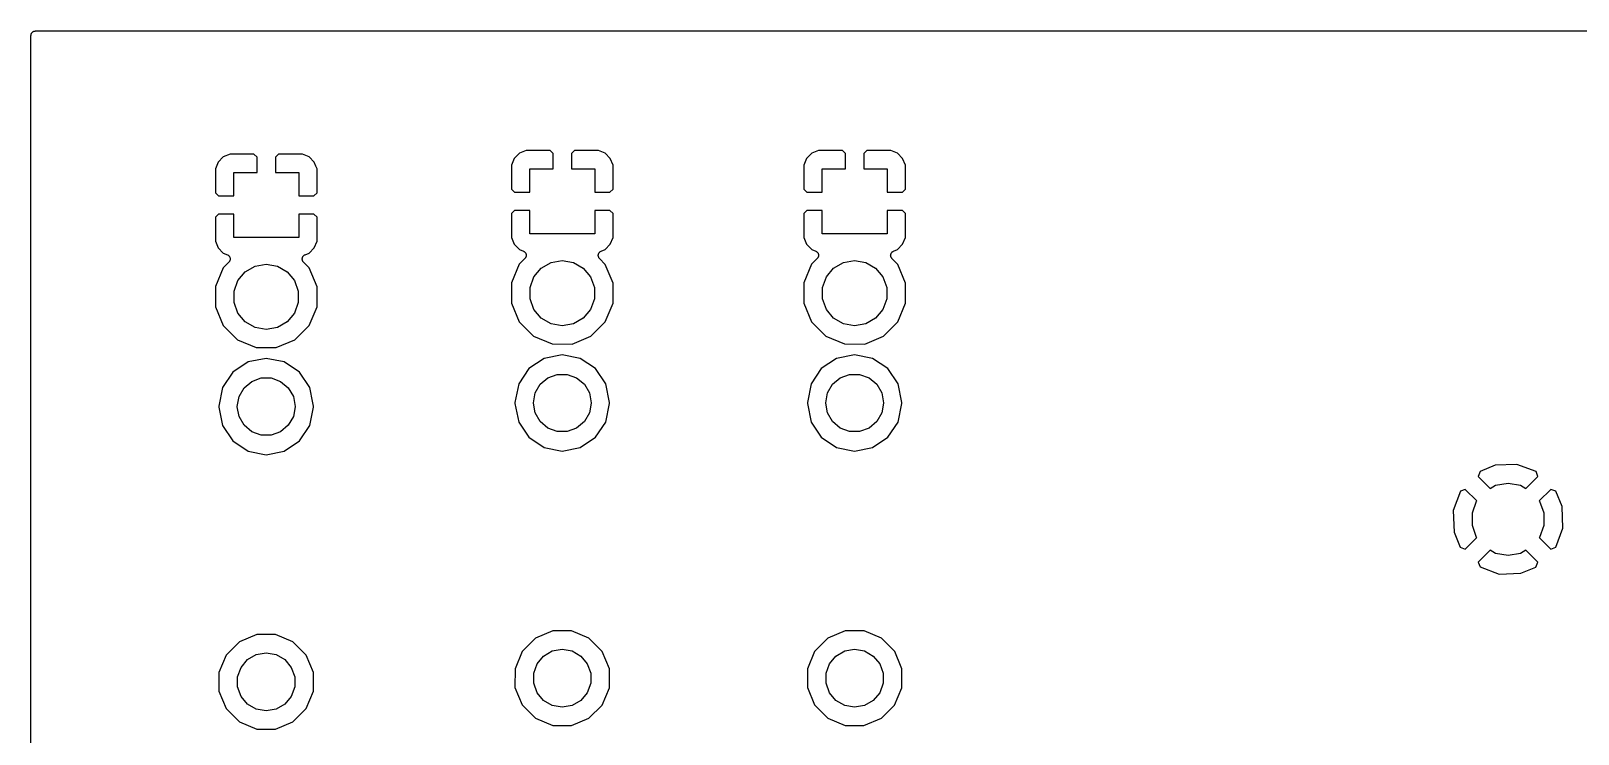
# Model space of a CAD drawing. Extents: x 37 to 156, y -136 to -20.
# Drawn here: x 37.48 to 80.34, y -39.54 to -20.08 of the extents above; entities that cross this region are included whole.
import ezdxf

# ---------------------------------------------------------------- set-up
doc = ezdxf.new("R2010")
doc.units = 0
doc.header["$MEASUREMENT"] = 0
doc.layers.add('BLACK', color=7, linetype='CONTINUOUS')

msp = doc.modelspace()

# ---------------------------------------------------------------- linework, layer by layer
at = {"layer": 'Black'}
for p, q in [((37.5, -20.1465), (37.5072, -20.138)), ((37.5072, -20.138), (37.5127, -20.1284)), ((37.5127, -20.1284), (37.5212, -20.1212)), ((37.5212, -20.1212), (37.5284, -20.1127)), ((37.5284, -20.1127), (37.538, -20.1072)), ((37.538, -20.1072), (37.5465, -20.1)), ((37.5465, -20.1), (37.5569, -20.0962)), ((37.5569, -20.0962), (37.5666, -20.0907)), ((37.5666, -20.0907), (37.5775, -20.0887)), ((37.5775, -20.0887), (37.5879, -20.0849)), ((37.5879, -20.0849), (37.5991, -20.0849)), ((37.5991, -20.0849), (37.61, -20.083)), ((37.61, -20.083), (155.39, -20.083)), ((37.483, -20.21), (37.4849, -20.1991)), ((37.483, -22.9986), (37.483, -20.21)), ((37.4849, -20.1879), (37.4887, -20.1775)), ((37.4849, -20.1991), (37.4849, -20.1879)), ((37.4887, -20.1775), (37.4907, -20.1666)), ((37.4907, -20.1666), (37.4962, -20.1569)), ((37.4962, -20.1569), (37.5, -20.1465)), ((37.483, -23.8737), (37.483, -22.9986)), ((42.8122, -23.5693), (42.6693, -23.7122)), ((42.999, -23.492), (42.8122, -23.5693)), ((43.6616, -23.492), (42.999, -23.492)), ((43.746, -23.5764), (43.6616, -23.492)), ((44.3384, -23.492), (44.254, -23.5764)), ((45.001, -23.492), (44.3384, -23.492)), ((45.1878, -23.5693), (45.001, -23.492)), ((45.3307, -23.7122), (45.1878, -23.5693)), ((51.0122, -23.4693), (50.8693, -23.6122)), ((51.199, -23.392), (51.0122, -23.4693)), ((51.8616, -23.392), (51.199, -23.392)), ((51.946, -23.4764), (51.8616, -23.392)), ((51.946, -23.9), (51.946, -23.4764)), ((52.5384, -23.392), (52.454, -23.4764)), ((52.454, -23.4764), (52.454, -23.9)), ((53.201, -23.392), (52.5384, -23.392)), ((53.3878, -23.4693), (53.201, -23.392)), ((53.5307, -23.6122), (53.3878, -23.4693)), ((59.1122, -23.4693), (58.9693, -23.6122)), ((59.299, -23.392), (59.1122, -23.4693)), ((59.9616, -23.392), (59.299, -23.392)), ((60.046, -23.4764), (59.9616, -23.392)), ((60.046, -23.9), (60.046, -23.4764)), ((60.6384, -23.392), (60.554, -23.4764)), ((60.554, -23.4764), (60.554, -23.9)), ((61.301, -23.392), (60.6384, -23.392)), ((61.4878, -23.4693), (61.301, -23.392)), ((61.6307, -23.6122), (61.4878, -23.4693)), ((37.483, -27.744), (37.483, -23.8737)), ((42.6693, -23.7122), (42.592, -23.899)), ((42.592, -23.899), (42.592, -24.5616)), ((43.746, -24), (43.746, -23.5764)), ((44.254, -23.5764), (44.254, -24)), ((45.3762, -23.8223), (45.3307, -23.7122)), ((45.408, -23.899), (45.3762, -23.8223)), ((45.408, -24.5616), (45.408, -23.899)), ((50.8693, -23.6122), (50.792, -23.799)), ((50.792, -23.799), (50.792, -24.4616)), ((51.3, -24.546), (51.3, -23.9)), ((51.3, -23.9), (51.946, -23.9)), ((52.454, -23.9), (53.1, -23.9)), ((53.1, -23.9), (53.1, -24.546)), ((53.608, -23.799), (53.5307, -23.6122)), ((53.608, -24.4616), (53.608, -23.799)), ((58.9693, -23.6122), (58.892, -23.799)), ((58.892, -23.799), (58.892, -24.4616)), ((59.4, -24.546), (59.4, -23.9)), ((59.4, -23.9), (60.046, -23.9)), ((60.554, -23.9), (61.2, -23.9)), ((61.2, -23.9), (61.2, -24.546)), ((61.708, -23.799), (61.6307, -23.6122)), ((61.708, -24.4616), (61.708, -23.799)), ((43.1, -24.646), (43.1, -24)), ((43.1, -24), (43.746, -24)), ((44.254, -24), (44.9, -24)), ((44.9, -24), (44.9, -24.646)), ((42.592, -24.5616), (42.6764, -24.646)), ((42.6764, -24.646), (43.1, -24.646)), ((44.9, -24.646), (45.3236, -24.646)), ((45.3236, -24.646), (45.408, -24.5616)), ((50.792, -24.4616), (50.8764, -24.546)), ((50.8764, -24.546), (51.3, -24.546)), ((53.1, -24.546), (53.5236, -24.546)), ((53.5236, -24.546), (53.608, -24.4616)), ((58.892, -24.4616), (58.9764, -24.546)), ((58.9764, -24.546), (59.4, -24.546)), ((61.2, -24.546), (61.6236, -24.546)), ((61.6236, -24.546), (61.708, -24.4616)), ((42.6764, -25.154), (42.592, -25.2384)), ((42.592, -25.2384), (42.592, -25.901)), ((43.1, -25.154), (42.6764, -25.154)), ((43.1, -25.8), (43.1, -25.154)), ((45.3236, -25.154), (44.9, -25.154)), ((44.9, -25.154), (44.9, -25.8)), ((45.408, -25.2384), (45.3236, -25.154)), ((45.408, -25.901), (45.408, -25.2384)), ((50.8764, -25.054), (50.792, -25.1384)), ((50.792, -25.1384), (50.792, -25.801)), ((51.3, -25.054), (50.8764, -25.054)), ((51.3, -25.7), (51.3, -25.054)), ((53.5236, -25.054), (53.1, -25.054)), ((53.1, -25.054), (53.1, -25.7)), ((53.608, -25.1384), (53.5236, -25.054)), ((53.608, -25.801), (53.608, -25.1384)), ((58.9764, -25.054), (58.892, -25.1384)), ((58.892, -25.1384), (58.892, -25.801)), ((59.4, -25.054), (58.9764, -25.054)), ((59.4, -25.7), (59.4, -25.054)), ((61.2, -25.054), (61.2, -25.7)), ((61.6236, -25.054), (61.2, -25.054)), ((61.708, -25.1384), (61.6236, -25.054)), ((61.708, -25.4238), (61.708, -25.1384)), ((53.1, -25.7), (51.3, -25.7)), ((61.2, -25.7), (59.4, -25.7)), ((61.708, -25.801), (61.708, -25.4238)), ((42.592, -25.901), (42.6693, -26.0878)), ((42.6693, -26.0878), (42.8122, -26.2307)), ((44.9, -25.8), (43.1, -25.8)), ((45.1878, -26.2307), (45.3307, -26.0878)), ((45.3307, -26.0878), (45.408, -25.901)), ((50.792, -25.801), (50.8693, -25.9878)), ((50.8693, -25.9878), (51.0122, -26.1307)), ((51.0122, -26.1307), (51.1236, -26.1768)), ((53.2763, -26.1768), (53.3878, -26.1307)), ((53.3878, -26.1307), (53.5307, -25.9878)), ((53.5307, -25.9878), (53.608, -25.801)), ((58.892, -25.801), (58.9693, -25.9878)), ((58.9693, -25.9878), (59.1122, -26.1307)), ((59.1122, -26.1307), (59.2236, -26.1768)), ((61.3763, -26.1768), (61.4878, -26.1307)), ((61.4878, -26.1307), (61.6307, -25.9878)), ((61.6307, -25.9878), (61.708, -25.801)), ((42.9647, -26.484), (42.8071, -26.6414)), ((42.8122, -26.2307), (42.9236, -26.2768)), ((42.9236, -26.2768), (42.9353, -26.2843)), ((42.9353, -26.2843), (42.9479, -26.2902)), ((42.9479, -26.2902), (42.9538, -26.296)), ((42.9538, -26.296), (42.9608, -26.3005)), ((42.9608, -26.3005), (42.9693, -26.3115)), ((42.9727, -26.4726), (42.9647, -26.484)), ((42.9693, -26.3115), (42.9791, -26.3214)), ((42.9821, -26.4624), (42.9727, -26.4726)), ((42.9791, -26.3214), (42.9826, -26.3289)), ((42.9853, -26.4547), (42.9821, -26.4624)), ((42.9826, -26.3289), (42.9876, -26.3355)), ((42.99, -26.4479), (42.9853, -26.4547)), ((42.9876, -26.3355), (42.9918, -26.3487)), ((42.9937, -26.4345), (42.99, -26.4479)), ((42.9918, -26.3487), (42.9977, -26.3614)), ((42.999, -26.4216), (42.9937, -26.4345)), ((42.9977, -26.3614), (42.9984, -26.3696)), ((42.9984, -26.3696), (43.0009, -26.3775)), ((42.9993, -26.4133), (42.999, -26.4216)), ((43.0015, -26.4053), (42.9993, -26.4133)), ((43.0009, -26.3775), (43.0003, -26.3914)), ((43.0003, -26.3914), (43.0015, -26.4053)), ((43.691, -26.591), (44, -26.5366)), ((44, -26.5366), (44.309, -26.591)), ((44.9984, -26.4051), (44.9996, -26.3914)), ((45.0006, -26.4132), (44.9984, -26.4051)), ((44.999, -26.3776), (45.0015, -26.3696)), ((44.9996, -26.3914), (44.999, -26.3776)), ((45.0009, -26.4216), (45.0006, -26.4132)), ((45.0062, -26.4344), (45.0009, -26.4216)), ((45.0015, -26.3696), (45.0023, -26.3612)), ((45.0023, -26.3612), (45.0081, -26.3487)), ((45.0098, -26.4477), (45.0062, -26.4344)), ((45.0081, -26.3487), (45.0123, -26.3355)), ((45.0146, -26.4546), (45.0098, -26.4477)), ((45.0123, -26.3355), (45.0174, -26.3288)), ((45.0178, -26.4624), (45.0146, -26.4546)), ((45.0174, -26.3288), (45.0209, -26.3212)), ((45.0271, -26.4726), (45.0178, -26.4624)), ((45.0209, -26.3212), (45.0307, -26.3115)), ((45.035, -26.4839), (45.0271, -26.4726)), ((45.0307, -26.3115), (45.0391, -26.3005)), ((45.1943, -26.6435), (45.035, -26.4839)), ((45.0391, -26.3005), (45.0462, -26.296)), ((45.0462, -26.296), (45.0522, -26.2901)), ((45.0522, -26.2901), (45.0647, -26.2842)), ((45.0647, -26.2842), (45.0763, -26.2768)), ((45.0763, -26.2768), (45.1878, -26.2307)), ((51.0071, -26.5414), (50.7922, -27.0587)), ((51.1647, -26.384), (51.0071, -26.5414)), ((51.1236, -26.1768), (51.1353, -26.1843)), ((51.1353, -26.1843), (51.1479, -26.1902)), ((51.1479, -26.1902), (51.1538, -26.196)), ((51.1538, -26.196), (51.1608, -26.2005)), ((51.1608, -26.2005), (51.1693, -26.2115)), ((51.1727, -26.3726), (51.1647, -26.384)), ((51.1693, -26.2115), (51.1791, -26.2214)), ((51.1821, -26.3624), (51.1727, -26.3726)), ((51.1791, -26.2214), (51.1826, -26.2289)), ((51.1853, -26.3547), (51.1821, -26.3624)), ((51.1826, -26.2289), (51.1876, -26.2355)), ((51.19, -26.3479), (51.1853, -26.3547)), ((51.1876, -26.2355), (51.1918, -26.2487)), ((51.1937, -26.3345), (51.19, -26.3479)), ((51.1918, -26.2487), (51.1977, -26.2614)), ((51.199, -26.3216), (51.1937, -26.3345)), ((51.1977, -26.2614), (51.1984, -26.2696)), ((51.1984, -26.2696), (51.2009, -26.2775)), ((51.1993, -26.3133), (51.199, -26.3216)), ((51.2015, -26.3053), (51.1993, -26.3133)), ((51.2009, -26.2775), (51.2003, -26.2914)), ((51.2003, -26.2914), (51.2015, -26.3053)), ((51.6193, -26.6479), (51.891, -26.491)), ((51.891, -26.491), (52.2, -26.4366)), ((52.2, -26.4366), (52.509, -26.491)), ((52.509, -26.491), (52.7807, -26.6479)), ((53.1984, -26.3051), (53.1996, -26.2914)), ((53.2006, -26.3132), (53.1984, -26.3051)), ((53.199, -26.2776), (53.2015, -26.2696)), ((53.1996, -26.2914), (53.199, -26.2776)), ((53.2009, -26.3216), (53.2006, -26.3132)), ((53.2062, -26.3344), (53.2009, -26.3216)), ((53.2015, -26.2696), (53.2023, -26.2612)), ((53.2023, -26.2612), (53.2081, -26.2487)), ((53.2098, -26.3477), (53.2062, -26.3344)), ((53.2081, -26.2487), (53.2123, -26.2355)), ((53.2146, -26.3546), (53.2098, -26.3477)), ((53.2123, -26.2355), (53.2174, -26.2288)), ((53.2178, -26.3624), (53.2146, -26.3546)), ((53.2174, -26.2288), (53.2209, -26.2212)), ((53.2271, -26.3726), (53.2178, -26.3624)), ((53.2209, -26.2212), (53.2307, -26.2115)), ((53.235, -26.3839), (53.2271, -26.3726)), ((53.2307, -26.2115), (53.2391, -26.2005)), ((53.3943, -26.5435), (53.235, -26.3839)), ((53.2391, -26.2005), (53.2462, -26.196)), ((53.2462, -26.196), (53.2522, -26.1901)), ((53.2522, -26.1901), (53.2647, -26.1842)), ((53.2647, -26.1842), (53.2763, -26.1768)), ((53.6082, -27.0612), (53.3943, -26.5435)), ((59.1071, -26.5414), (58.8922, -27.0587)), ((59.2647, -26.384), (59.1071, -26.5414)), ((59.2236, -26.1768), (59.2353, -26.1843)), ((59.2353, -26.1843), (59.2479, -26.1902)), ((59.2479, -26.1902), (59.2538, -26.196)), ((59.2538, -26.196), (59.2608, -26.2005)), ((59.2608, -26.2005), (59.2693, -26.2115)), ((59.2727, -26.3726), (59.2647, -26.384)), ((59.2693, -26.2115), (59.2791, -26.2214)), ((59.2821, -26.3624), (59.2727, -26.3726)), ((59.2791, -26.2214), (59.2826, -26.2289)), ((59.2853, -26.3547), (59.2821, -26.3624)), ((59.2826, -26.2289), (59.2876, -26.2355)), ((59.29, -26.3479), (59.2853, -26.3547)), ((59.2876, -26.2355), (59.2918, -26.2487)), ((59.2937, -26.3345), (59.29, -26.3479)), ((59.2918, -26.2487), (59.2977, -26.2614)), ((59.299, -26.3216), (59.2937, -26.3345)), ((59.2977, -26.2614), (59.2984, -26.2696)), ((59.2984, -26.2696), (59.3009, -26.2775)), ((59.2993, -26.3133), (59.299, -26.3216)), ((59.3015, -26.3053), (59.2993, -26.3133)), ((59.3009, -26.2775), (59.3003, -26.2914)), ((59.3003, -26.2914), (59.3015, -26.3053)), ((59.7193, -26.6479), (59.991, -26.491)), ((59.991, -26.491), (60.3, -26.4366)), ((60.3, -26.4366), (60.609, -26.491)), ((60.609, -26.491), (60.8807, -26.6479)), ((61.2984, -26.3051), (61.2996, -26.2914)), ((61.3006, -26.3132), (61.2984, -26.3051)), ((61.299, -26.2776), (61.3015, -26.2696)), ((61.2996, -26.2914), (61.299, -26.2776)), ((61.3009, -26.3216), (61.3006, -26.3132)), ((61.3062, -26.3344), (61.3009, -26.3216)), ((61.3015, -26.2696), (61.3023, -26.2612)), ((61.3023, -26.2612), (61.3081, -26.2487)), ((61.3098, -26.3477), (61.3062, -26.3344)), ((61.3081, -26.2487), (61.3123, -26.2355)), ((61.3146, -26.3546), (61.3098, -26.3477)), ((61.3123, -26.2355), (61.3174, -26.2288)), ((61.3178, -26.3624), (61.3146, -26.3546)), ((61.3174, -26.2288), (61.3209, -26.2212)), ((61.3271, -26.3726), (61.3178, -26.3624)), ((61.3209, -26.2212), (61.3307, -26.2115)), ((61.335, -26.3839), (61.3271, -26.3726)), ((61.3307, -26.2115), (61.3391, -26.2005)), ((61.4943, -26.5435), (61.335, -26.3839)), ((61.3391, -26.2005), (61.3462, -26.196)), ((61.3462, -26.196), (61.3522, -26.1901)), ((61.3522, -26.1901), (61.3647, -26.1842)), ((61.3647, -26.1842), (61.3763, -26.1768)), ((61.7082, -27.0612), (61.4943, -26.5435)), ((42.8071, -26.6414), (42.5922, -27.1587)), ((43.1103, -27.2831), (43.2176, -26.9883)), ((43.2176, -26.9883), (43.4193, -26.7479)), ((43.4193, -26.7479), (43.691, -26.591)), ((44.309, -26.591), (44.5807, -26.7479)), ((44.5807, -26.7479), (44.7824, -26.9883)), ((44.7824, -26.9883), (44.8897, -27.2831)), ((45.4082, -27.1612), (45.1943, -26.6435)), ((51.3103, -27.1831), (51.4176, -26.8883)), ((51.4176, -26.8883), (51.6193, -26.6479)), ((52.7807, -26.6479), (52.9824, -26.8883)), ((52.9824, -26.8883), (53.0897, -27.1831)), ((59.4103, -27.1831), (59.5176, -26.8883)), ((59.5176, -26.8883), (59.7193, -26.6479)), ((60.8807, -26.6479), (61.0824, -26.8883)), ((61.0824, -26.8883), (61.1897, -27.1831)), ((42.5922, -27.1587), (42.5918, -27.7188)), ((43.1103, -27.5969), (43.1103, -27.2831)), ((44.8897, -27.2831), (44.8897, -27.5969)), ((45.4078, -27.6439), (45.4082, -27.1612)), ((50.7922, -27.0587), (50.7918, -27.6188)), ((51.3103, -27.4969), (51.3103, -27.1831)), ((53.0897, -27.1831), (53.0897, -27.4969)), ((53.6078, -27.6213), (53.6082, -27.0612)), ((58.8922, -27.0587), (58.8918, -27.6188)), ((59.4103, -27.4969), (59.4103, -27.1831)), ((61.1897, -27.1831), (61.1897, -27.4969)), ((61.7078, -27.6213), (61.7082, -27.0612)), ((37.483, -30.4519), (37.483, -27.744)), ((42.5918, -27.7188), (42.8057, -28.2365)), ((43.2176, -27.8917), (43.1103, -27.5969)), ((44.8897, -27.5969), (44.7824, -27.8917)), ((45.1929, -28.2386), (45.4078, -27.7213)), ((45.4078, -27.7213), (45.4078, -27.6439)), ((45.4078, -27.6439), (45.4078, -27.6439)), ((50.7918, -27.6188), (51.0057, -28.1365)), ((51.4176, -27.7917), (51.3103, -27.4969)), ((51.6193, -28.0321), (51.4176, -27.7917)), ((52.9824, -27.7917), (52.7807, -28.0321)), ((53.0897, -27.4969), (52.9824, -27.7917)), ((53.3929, -28.1386), (53.6078, -27.6213)), ((58.8918, -27.6188), (59.1057, -28.1365)), ((59.5176, -27.7917), (59.4103, -27.4969)), ((59.7193, -28.0321), (59.5176, -27.7917)), ((61.0824, -27.7917), (60.8807, -28.0321)), ((61.1897, -27.4969), (61.0824, -27.7917)), ((61.4929, -28.1386), (61.7078, -27.6213)), ((42.8057, -28.2365), (43.2014, -28.6329)), ((43.4193, -28.1321), (43.2176, -27.8917)), ((43.691, -28.289), (43.4193, -28.1321)), ((44.5807, -28.1321), (44.309, -28.289)), ((44.7824, -27.8917), (44.5807, -28.1321)), ((44.7965, -28.6343), (45.1929, -28.2386)), ((51.0057, -28.1365), (51.4014, -28.5329)), ((51.891, -28.189), (51.6193, -28.0321)), ((52.2, -28.2434), (51.891, -28.189)), ((52.509, -28.189), (52.2, -28.2434)), ((52.7807, -28.0321), (52.509, -28.189)), ((52.9965, -28.5343), (53.3929, -28.1386)), ((59.1057, -28.1365), (59.5014, -28.5329)), ((59.991, -28.189), (59.7193, -28.0321)), ((60.3, -28.2434), (59.991, -28.189)), ((60.609, -28.189), (60.3, -28.2434)), ((60.8807, -28.0321), (60.609, -28.189)), ((61.0965, -28.5343), (61.4929, -28.1386)), ((43.2014, -28.6329), (43.7187, -28.8478)), ((44, -28.3434), (43.691, -28.289)), ((44.309, -28.289), (44, -28.3434)), ((44.2788, -28.8482), (44.7965, -28.6343)), ((51.4014, -28.5329), (51.9187, -28.7478)), ((52.4788, -28.7482), (52.9965, -28.5343)), ((59.5014, -28.5329), (60.0187, -28.7478)), ((60.5788, -28.7482), (61.0965, -28.5343)), ((43.7187, -28.8478), (44.2788, -28.8482)), ((52.2, -29.0464), (51.7004, -29.1458)), ((51.9187, -28.7478), (52.4788, -28.7482)), ((52.6996, -29.1458), (52.2, -29.0464)), ((60.3, -29.0464), (59.8004, -29.1458)), ((60.0187, -28.7478), (60.5788, -28.7482)), ((60.7996, -29.1458), (60.3, -29.0464)), ((43.0769, -29.5288), (42.7939, -29.9523)), ((43.5004, -29.2458), (43.0769, -29.5288)), ((44, -29.1464), (43.5004, -29.2458)), ((44.4996, -29.2458), (44, -29.1464)), ((44.9231, -29.5288), (44.4996, -29.2458)), ((45.2061, -29.9523), (44.9231, -29.5288)), ((51.2769, -29.4288), (50.9939, -29.8523)), ((51.7004, -29.1458), (51.2769, -29.4288)), ((53.1231, -29.4288), (52.6996, -29.1458)), ((53.4061, -29.8523), (53.1231, -29.4288)), ((59.3769, -29.4288), (59.0939, -29.8523)), ((59.8004, -29.1458), (59.3769, -29.4288)), ((61.2231, -29.4288), (60.7996, -29.1458)), ((61.5061, -29.8523), (61.2231, -29.4288)), ((42.7939, -29.9523), (42.692, -30.4644)), ((43.2482, -30.2033), (43.3872, -29.9627)), ((43.3872, -29.9627), (43.6, -29.7841)), ((43.6, -29.7841), (43.8611, -29.6891)), ((43.8611, -29.6891), (44.1389, -29.6891)), ((44.1389, -29.6891), (44.4, -29.7841)), ((44.4, -29.7841), (44.6128, -29.9627)), ((44.6128, -29.9627), (44.7518, -30.2033)), ((45.2905, -30.3767), (45.2061, -29.9523)), ((50.9939, -29.8523), (50.892, -30.3644)), ((51.4482, -30.1033), (51.5872, -29.8627)), ((51.5872, -29.8627), (51.8, -29.6841)), ((51.8, -29.6841), (52.0611, -29.5891)), ((52.0611, -29.5891), (52.3389, -29.5891)), ((52.3389, -29.5891), (52.6, -29.6841)), ((52.6, -29.6841), (52.8128, -29.8627)), ((52.8128, -29.8627), (52.9518, -30.1033)), ((53.508, -30.3644), (53.4061, -29.8523)), ((59.0939, -29.8523), (58.992, -30.3644)), ((59.5482, -30.1033), (59.6872, -29.8627)), ((59.6872, -29.8627), (59.9, -29.6841)), ((59.9, -29.6841), (60.1611, -29.5891)), ((60.1611, -29.5891), (60.4389, -29.5891)), ((60.4389, -29.5891), (60.7, -29.6841)), ((60.7, -29.6841), (60.9128, -29.8627)), ((60.9128, -29.8627), (61.0518, -30.1033)), ((61.608, -30.3644), (61.5061, -29.8523)), ((43.2, -30.4769), (43.2482, -30.2033)), ((44.7518, -30.2033), (44.8, -30.4769)), ((45.308, -30.4644), (45.2905, -30.3767)), ((50.892, -30.3644), (50.892, -30.3956)), ((50.892, -30.3956), (50.9939, -30.9077)), ((51.4, -30.3769), (51.4482, -30.1033)), ((51.4, -30.3831), (51.4, -30.3769)), ((51.4482, -30.6567), (51.4, -30.3831)), ((52.9518, -30.1033), (53, -30.3769)), ((53, -30.3831), (52.9518, -30.6567)), ((53, -30.3769), (53, -30.3831)), ((53.4061, -30.9077), (53.508, -30.3956)), ((53.508, -30.3956), (53.508, -30.3644)), ((58.992, -30.3644), (58.992, -30.3956)), ((58.992, -30.3956), (59.0939, -30.9077)), ((59.5, -30.3769), (59.5482, -30.1033)), ((59.5, -30.3831), (59.5, -30.3769)), ((59.5482, -30.6567), (59.5, -30.3831)), ((61.0518, -30.1033), (61.1, -30.3769)), ((61.1, -30.3831), (61.0518, -30.6567)), ((61.1, -30.3769), (61.1, -30.3831)), ((61.5061, -30.9077), (61.608, -30.3956)), ((61.608, -30.3956), (61.608, -30.3644)), ((37.483, -32.4475), (37.483, -30.4519)), ((42.692, -30.4644), (42.692, -30.4956)), ((42.692, -30.4956), (42.7939, -31.0077)), ((43.2, -30.4831), (43.2, -30.4769)), ((43.2482, -30.7567), (43.2, -30.4831)), ((43.3872, -30.9973), (43.2482, -30.7567)), ((44.7518, -30.7567), (44.6128, -30.9973)), ((44.8, -30.4831), (44.7518, -30.7567)), ((44.8, -30.4769), (44.8, -30.4831)), ((45.2061, -31.0077), (45.308, -30.4956)), ((45.308, -30.4956), (45.308, -30.4644)), ((51.5872, -30.8973), (51.4482, -30.6567)), ((52.9518, -30.6567), (52.8128, -30.8973)), ((59.6872, -30.8973), (59.5482, -30.6567)), ((61.0518, -30.6567), (60.9128, -30.8973)), ((42.7939, -31.0077), (43.0769, -31.4312)), ((43.6, -31.1759), (43.3872, -30.9973)), ((43.8611, -31.2709), (43.6, -31.1759)), ((44.1389, -31.2709), (43.8611, -31.2709)), ((44.4, -31.1759), (44.1389, -31.2709)), ((44.6128, -30.9973), (44.4, -31.1759)), ((44.9231, -31.4312), (45.2061, -31.0077)), ((50.9939, -30.9077), (51.2769, -31.3312)), ((51.8, -31.0759), (51.5872, -30.8973)), ((52.0611, -31.1709), (51.8, -31.0759)), ((52.3389, -31.1709), (52.0611, -31.1709)), ((52.6, -31.0759), (52.3389, -31.1709)), ((52.8128, -30.8973), (52.6, -31.0759)), ((53.1231, -31.3312), (53.4061, -30.9077)), ((59.0939, -30.9077), (59.3769, -31.3312)), ((59.9, -31.0759), (59.6872, -30.8973)), ((60.1611, -31.1709), (59.9, -31.0759)), ((60.4389, -31.1709), (60.1611, -31.1709)), ((60.7, -31.0759), (60.4389, -31.1709)), ((60.9128, -30.8973), (60.7, -31.0759)), ((61.2231, -31.3312), (61.5061, -30.9077)), ((43.0769, -31.4312), (43.5004, -31.7142)), ((43.5004, -31.7142), (44, -31.8136)), ((44, -31.8136), (44.4996, -31.7142)), ((44.4996, -31.7142), (44.9231, -31.4312)), ((51.2769, -31.3312), (51.7004, -31.6142)), ((51.7004, -31.6142), (52.2, -31.7136)), ((52.2, -31.7136), (52.6996, -31.6142)), ((52.6996, -31.6142), (53.1231, -31.3312)), ((59.3769, -31.3312), (59.8004, -31.6142)), ((59.8004, -31.6142), (60.3, -31.7136)), ((60.3, -31.7136), (60.7996, -31.6142)), ((60.7996, -31.6142), (61.2231, -31.3312)), ((78.0421, -32.1042), (77.6256, -32.2767)), ((78.644, -32.0819), (78.0421, -32.1042)), ((79.1754, -32.2794), (78.644, -32.0819)), ((37.483, -33.3355), (37.483, -32.4475)), ((77.6256, -32.2767), (77.5744, -32.4152)), ((77.5744, -32.4152), (77.904, -32.7448)), ((78.896, -32.7448), (79.2256, -32.4152)), ((79.2256, -32.4152), (79.1754, -32.2794)), ((77.0794, -32.8246), (76.8819, -33.356)), ((77.2152, -32.7744), (77.0794, -32.8246)), ((77.5344, -33.0936), (77.2152, -32.7744)), ((77.904, -32.7448), (78.0567, -32.6567)), ((78.0567, -32.6567), (78.4, -32.5962)), ((78.4, -32.5962), (78.7433, -32.6567)), ((78.7433, -32.6567), (78.896, -32.7448)), ((79.5848, -32.7744), (79.2656, -33.0936)), ((79.7233, -32.8256), (79.5848, -32.7744)), ((79.8958, -33.2421), (79.7233, -32.8256)), ((37.483, -34.7525), (37.483, -33.3355)), ((76.8819, -33.356), (76.9042, -33.9579)), ((77.4114, -33.4257), (77.5307, -33.0981)), ((77.4114, -33.7743), (77.4114, -33.4257)), ((77.5307, -33.0981), (77.5344, -33.0936)), ((79.2656, -33.0936), (79.2693, -33.0981)), ((79.2693, -33.0981), (79.3886, -33.4257)), ((79.3886, -33.4257), (79.3886, -33.7743)), ((79.9181, -33.844), (79.8958, -33.2421)), ((77.5307, -34.1019), (77.4114, -33.7743)), ((79.3886, -33.7743), (79.2693, -34.1019)), ((79.7206, -34.3754), (79.9181, -33.844)), ((76.9042, -33.9579), (77.0767, -34.3744)), ((77.2152, -34.4256), (77.5344, -34.1064)), ((77.5344, -34.1064), (77.5307, -34.1019)), ((79.2693, -34.1019), (79.2656, -34.1064)), ((79.2656, -34.1064), (79.5848, -34.4256)), ((77.0767, -34.3744), (77.2152, -34.4256)), ((77.904, -34.4552), (77.5744, -34.7848)), ((78.0567, -34.5433), (77.904, -34.4552)), ((78.4, -34.6038), (78.0567, -34.5433)), ((78.7433, -34.5433), (78.4, -34.6038)), ((78.896, -34.4552), (78.7433, -34.5433)), ((79.2256, -34.7848), (78.896, -34.4552)), ((79.5848, -34.4256), (79.7206, -34.3754)), ((37.483, -38.3842), (37.483, -34.7525)), ((77.5744, -34.7848), (77.6246, -34.9206)), ((77.6246, -34.9206), (78.156, -35.1181)), ((78.156, -35.1181), (78.7579, -35.0958)), ((78.7579, -35.0958), (79.1744, -34.9233)), ((79.1744, -34.9233), (79.2256, -34.7848)), ((43.741, -36.7918), (43.26, -36.9905)), ((44.2613, -36.7922), (43.741, -36.7918)), ((44.7419, -36.9918), (44.2613, -36.7922)), ((51.941, -36.6918), (51.46, -36.8905)), ((52.4613, -36.6922), (51.941, -36.6918)), ((52.9419, -36.8918), (52.4613, -36.6922)), ((60.041, -36.6918), (59.56, -36.8905)), ((60.5613, -36.6922), (60.041, -36.6918)), ((61.0419, -36.8918), (60.5613, -36.6922)), ((43.26, -36.9905), (42.8918, -37.3581)), ((45.1095, -37.36), (44.7419, -36.9918)), ((51.0918, -37.2581), (50.8922, -37.7387)), ((51.46, -36.8905), (51.0918, -37.2581)), ((51.6838, -37.3848), (51.9253, -37.2454)), ((51.9253, -37.2454), (52.2, -37.1969)), ((52.2, -37.1969), (52.4747, -37.2454)), ((52.4747, -37.2454), (52.7162, -37.3848)), ((53.3095, -37.26), (52.9419, -36.8918)), ((53.5082, -37.741), (53.3095, -37.26)), ((59.1918, -37.2581), (58.9922, -37.7387)), ((59.56, -36.8905), (59.1918, -37.2581)), ((59.7838, -37.3848), (60.0253, -37.2454)), ((60.0253, -37.2454), (60.3, -37.1969)), ((60.3, -37.1969), (60.5747, -37.2454)), ((60.5747, -37.2454), (60.8162, -37.3848)), ((61.4095, -37.26), (61.0419, -36.8918)), ((61.589, -37.6945), (61.4095, -37.26)), ((42.8918, -37.3581), (42.6922, -37.8387)), ((43.2091, -37.9606), (43.3045, -37.6985)), ((43.3045, -37.6985), (43.4838, -37.4848)), ((43.4838, -37.4848), (43.7253, -37.3454)), ((43.7253, -37.3454), (44, -37.2969)), ((44, -37.2969), (44.2747, -37.3454)), ((44.2747, -37.3454), (44.5162, -37.4848)), ((44.5162, -37.4848), (44.6955, -37.6985)), ((44.6955, -37.6985), (44.7909, -37.9606)), ((45.3082, -37.841), (45.1095, -37.36)), ((51.4091, -37.8606), (51.5045, -37.5985)), ((51.5045, -37.5985), (51.6838, -37.3848)), ((52.7162, -37.3848), (52.8955, -37.5985)), ((52.8955, -37.5985), (52.9909, -37.8606)), ((59.5091, -37.8606), (59.6045, -37.5985)), ((59.6045, -37.5985), (59.7838, -37.3848)), ((60.8162, -37.3848), (60.9955, -37.5985)), ((60.9955, -37.5985), (61.0909, -37.8606)), ((61.6082, -37.741), (61.589, -37.6945)), ((42.6922, -37.8387), (42.6918, -38.359)), ((43.2091, -38.2394), (43.2091, -37.9606)), ((44.7909, -37.9606), (44.7909, -38.2394)), ((45.3078, -38.2841), (45.3082, -37.841)), ((50.8922, -37.7387), (50.8918, -38.259)), ((51.4091, -38.1394), (51.4091, -37.8606)), ((51.5045, -38.4015), (51.4091, -38.1394)), ((52.9909, -38.1394), (52.8955, -38.4015)), ((52.9909, -37.8606), (52.9909, -38.1394)), ((53.5078, -38.2613), (53.5082, -37.741)), ((58.9922, -37.7387), (58.9918, -38.259)), ((59.5091, -38.1394), (59.5091, -37.8606)), ((59.6045, -38.4015), (59.5091, -38.1394)), ((61.0909, -38.1394), (60.9955, -38.4015)), ((61.0909, -37.8606), (61.0909, -38.1394)), ((61.6078, -38.2613), (61.6082, -37.741)), ((37.483, -47.346), (37.483, -38.3842)), ((42.6918, -38.359), (42.8905, -38.84)), ((43.3045, -38.5015), (43.2091, -38.2394)), ((43.4838, -38.7152), (43.3045, -38.5015)), ((44.6955, -38.5015), (44.5162, -38.7152)), ((44.7909, -38.2394), (44.6955, -38.5015)), ((45.1082, -38.8419), (45.3078, -38.3613)), ((45.3078, -38.3613), (45.3078, -38.2841)), ((45.3078, -38.2841), (45.3078, -38.2841)), ((50.8918, -38.259), (51.0905, -38.74)), ((51.6838, -38.6152), (51.5045, -38.4015)), ((52.8955, -38.4015), (52.7162, -38.6152)), ((53.3082, -38.7419), (53.5078, -38.2613)), ((58.9918, -38.259), (59.1905, -38.74)), ((59.7838, -38.6152), (59.6045, -38.4015)), ((60.9955, -38.4015), (60.8162, -38.6152)), ((61.4082, -38.7419), (61.6078, -38.2613)), ((42.8905, -38.84), (43.2581, -39.2082)), ((43.7253, -38.8546), (43.4838, -38.7152)), ((44, -38.9031), (43.7253, -38.8546)), ((44.2747, -38.8546), (44, -38.9031)), ((44.5162, -38.7152), (44.2747, -38.8546)), ((44.74, -39.2095), (45.1082, -38.8419)), ((51.0905, -38.74), (51.4581, -39.1082)), ((51.9253, -38.7546), (51.6838, -38.6152)), ((52.2, -38.8031), (51.9253, -38.7546)), ((52.4747, -38.7546), (52.2, -38.8031)), ((52.7162, -38.6152), (52.4747, -38.7546)), ((52.94, -39.1095), (53.3082, -38.7419)), ((59.1905, -38.74), (59.5581, -39.1082)), ((60.0253, -38.7546), (59.7838, -38.6152)), ((60.3, -38.8031), (60.0253, -38.7546)), ((60.5747, -38.7546), (60.3, -38.8031)), ((60.8162, -38.6152), (60.5747, -38.7546)), ((61.04, -39.1095), (61.4082, -38.7419)), ((43.2581, -39.2082), (43.7387, -39.4078)), ((43.7387, -39.4078), (44.259, -39.4082)), ((44.259, -39.4082), (44.74, -39.2095)), ((51.4581, -39.1082), (51.9387, -39.3078)), ((51.9387, -39.3078), (52.459, -39.3082)), ((52.459, -39.3082), (52.94, -39.1095)), ((59.5581, -39.1082), (60.0387, -39.3078)), ((60.0387, -39.3078), (60.559, -39.3082)), ((60.559, -39.3082), (61.04, -39.1095))]:
    msp.add_line(p, q, dxfattribs=at)

doc.saveas('drawing.dxf')
